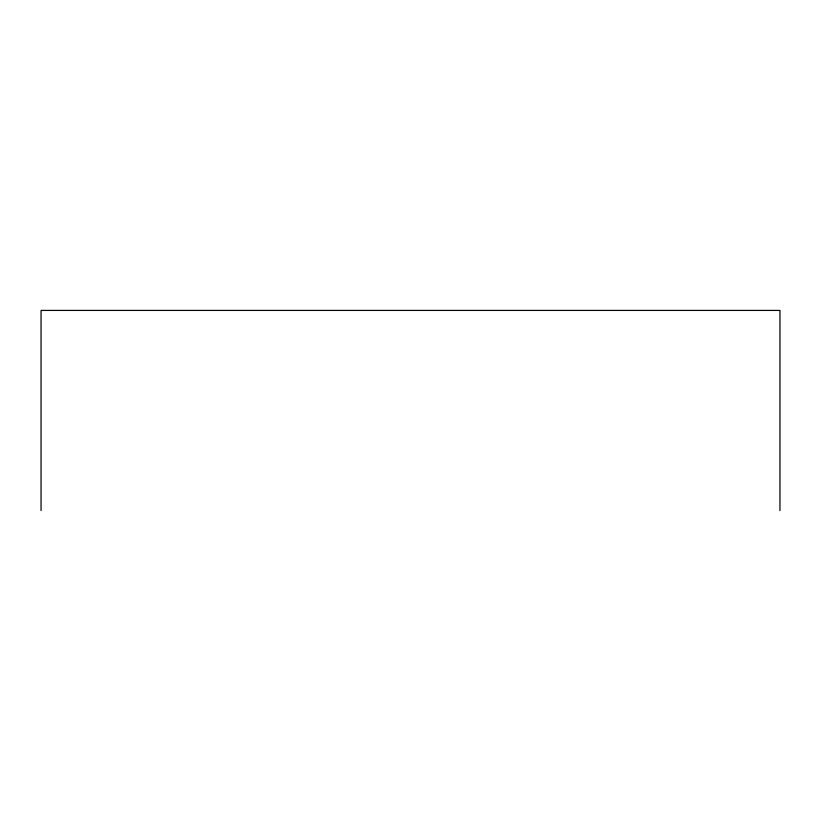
<?xml version="1.0" encoding="UTF-8"?>
<svg xmlns="http://www.w3.org/2000/svg" width="821" height="821" viewBox="0 0 821 821"><rect width="100%" height="100%" fill="white"/><g stroke="black" fill="none" stroke-linecap="round" stroke-linejoin="round"><path stroke-width="1.23" d="M779.95 510.58L779.95 310.42L41.05 310.42L41.05 510.58"/></g></svg>
